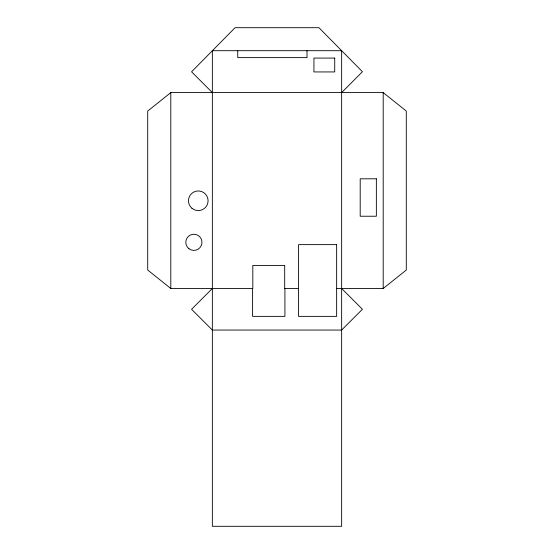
<?xml version="1.0" encoding="UTF-8"?>
<svg xmlns="http://www.w3.org/2000/svg" width="554" height="554" viewBox="0 0 554 554"><rect width="100%" height="100%" fill="white"/><g stroke="black" fill="none" stroke-linecap="round" stroke-linejoin="round"><path stroke-width="0.83" d="M341.645 92.594L362.427 71.729L318.931 27.7L235.069 27.7L191.573 71.812L212.355 92.594M212.355 288.495L191.573 309.277L212.355 330.052L341.645 330.052L362.427 309.277L341.645 288.495M336.638 288.495L383.202 288.495L406.29 270.027L406.29 111.063L383.202 92.594L170.798 92.594L147.71 111.063L147.71 270.027L170.798 288.495L252.825 288.495L252.825 265.408L284.687 265.408L284.687 288.495L298.544 288.495M383.202 92.594L383.202 288.495M307.013 50.698L307.013 57.623L237.749 57.623L237.749 50.698M284.922 288.495L284.922 316.362L252.596 316.362L252.596 288.495M170.798 92.594L170.798 288.495M341.645 50.698L212.355 50.698L212.355 526.3L341.645 526.3L341.645 50.698M334.72 58.08L313.938 58.08L313.938 71.937L334.72 71.937L334.72 58.08M376.36 178.803L360.197 178.803L360.197 216.233L376.36 216.233L376.36 178.803M336.638 244.633L298.544 244.633L298.544 316.362L336.638 316.362L336.638 244.633M188.969 248.732A8.081 8.081 0 0 0 201.898 243.372A8.081 8.081 0 0 0 190.791 234.854A8.081 8.081 0 0 0 188.969 248.732M191.919 208.242A9.813 9.813 0 0 0 207.923 202.529A9.813 9.813 0 0 0 194.973 191.525A9.813 9.813 0 0 0 191.919 208.242"/></g></svg>
